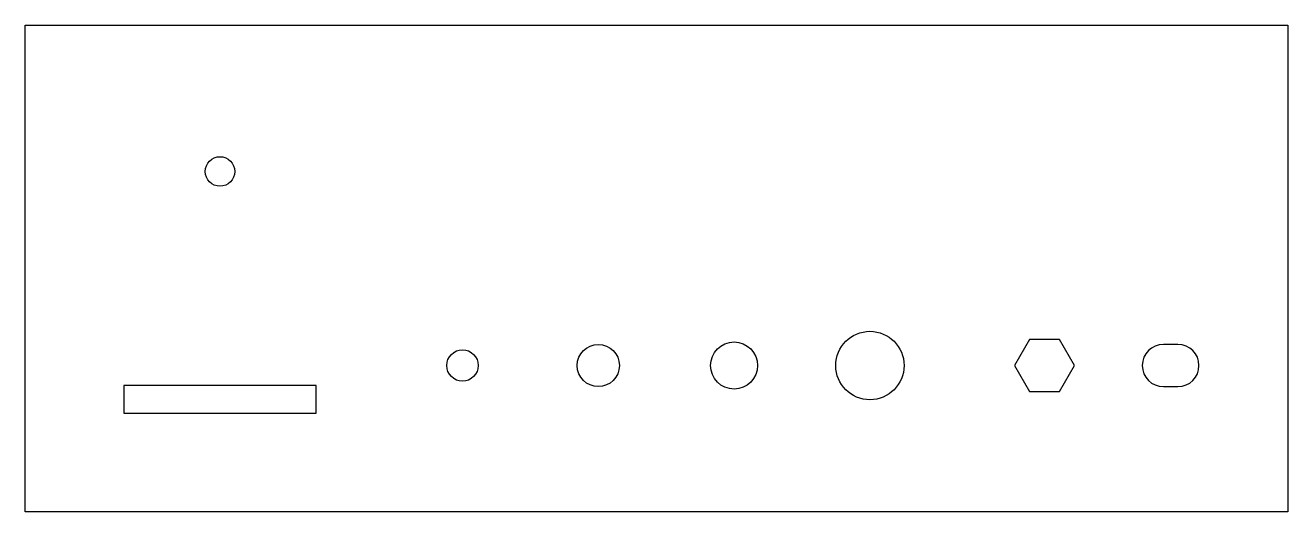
# Model space of a CAD drawing. Header units: millimetres. Extents: x 0 to 130, y 0 to 50.
import ezdxf

# ---------------------------------------------------------------- set-up
doc = ezdxf.new("R2010")
doc.units = ezdxf.units.MM
doc.layers.add('CUT', color=1, linetype='Continuous')

msp = doc.modelspace()

# ---------------------------------------------------------------- linework, layer by layer
at = {"layer": 'CUT'}
for points in [[(-0.075, -0.075), (-0.075, 50.075), (130.075, 50.075), (130.075, -0.075)], [(108.0888, 15), (106.5444, 17.675), (103.4556, 17.675), (101.9112, 15), (103.4556, 12.325), (106.5444, 12.325)], [(29.925, 12.925), (10.075, 12.925), (10.075, 10.075), (29.925, 10.075)]]:
    msp.add_lwpolyline(points, close=True, dxfattribs=at)
msp.add_lwpolyline([(118.75, 17.175), (117.25, 17.175, 1), (117.25, 12.825), (118.75, 12.825, 1)], format="xyb", close=True, dxfattribs=at)
for centre, radius in [((20, 35), 1.525), ((87, 15), 3.525), ((59, 15), 2.175), ((73, 15), 2.425), ((45, 15), 1.625)]:
    msp.add_circle(centre, radius, dxfattribs=at)

doc.saveas('drawing.dxf')
